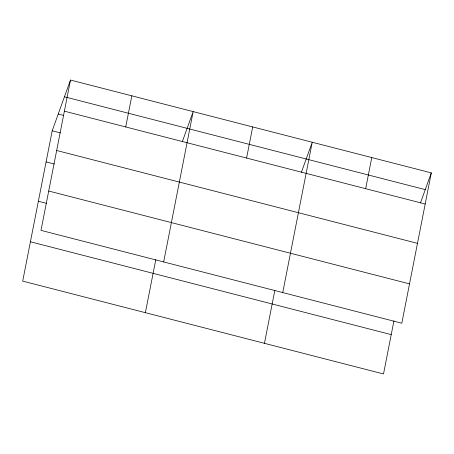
<?xml version="1.0" encoding="UTF-8"?>
<svg xmlns="http://www.w3.org/2000/svg" width="454" height="454" viewBox="0 0 454 454"><rect width="100%" height="100%" fill="white"/><g stroke="black" fill="none" stroke-linecap="round" stroke-linejoin="round"><path stroke-width="0.68" d="M70.489 80.046L40.996 230.371L401.807 323.214L431.3 172.889L70.489 80.046L52.193 130.786L22.7 281.111L383.511 373.954L393.924 320.882M125.724 126.95L131.825 95.828M145.376 312.675L155.79 259.603M163.673 261.935L193.166 111.61L182.343 141.625M246.59 158.054L252.696 126.933M264.444 343.315L274.857 290.242M282.74 292.575L312.233 142.25L301.411 172.265M365.663 188.694L371.764 157.572M420.478 202.904L431.3 172.889M64.451 96.787L425.262 189.636M64.383 111.168L425.194 204.011M58.231 114.039L63.685 115.441M52.193 130.786L60.371 132.891M56.665 150.501L417.476 243.35M46.087 161.908L54.264 164.013M48.714 191.032L409.525 283.881M38.369 201.241L46.546 203.347M30.418 241.772L391.229 334.621"/></g></svg>
